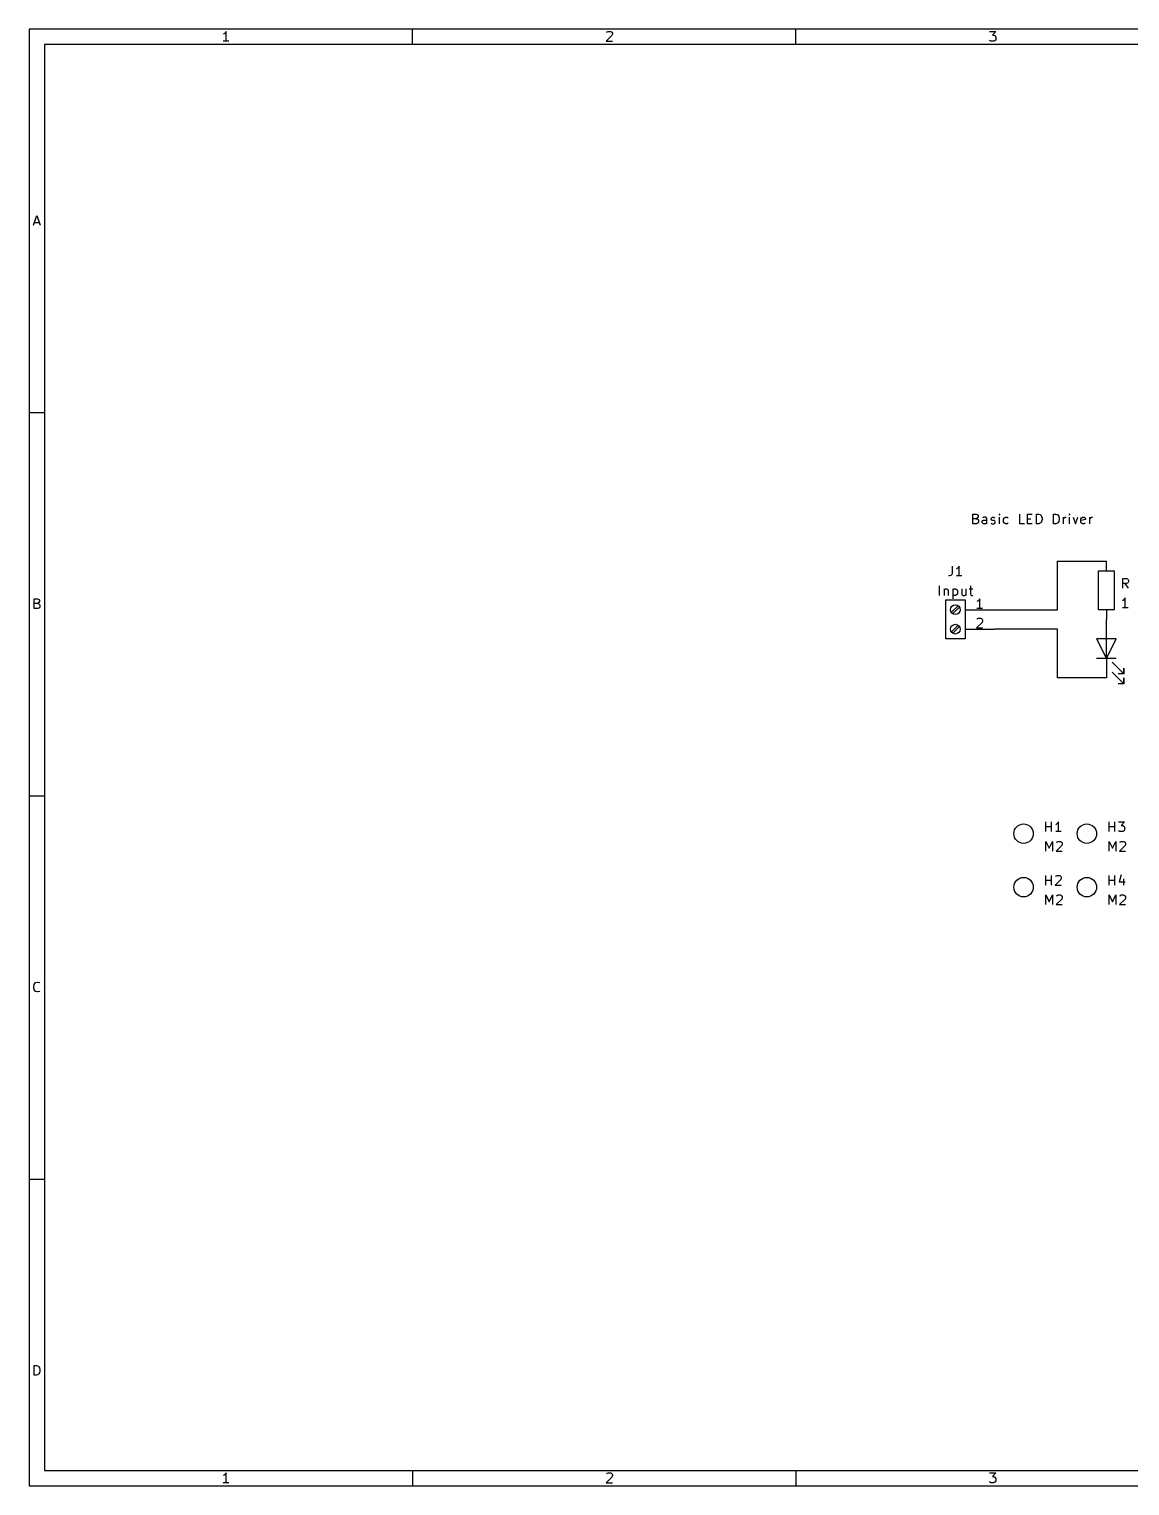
# Model space of a CAD drawing. Extents: x 0.4 to 11.3, y -7.9 to -0.4.
# Drawn here: x 0.39 to 6.05, y -7.87 to -0.39 of the extents above; entities that cross this region are included whole.
import ezdxf

# ---------------------------------------------------------------- set-up
doc = ezdxf.new("R2010")
doc.units = 0
doc.header["$MEASUREMENT"] = 0
for name, color, linetype in [('BLUE3', 171, 'CONTINUOUS'), ('CYAN2', 4, 'CONTINUOUS'), ('GREEN3', 91, 'CONTINUOUS'), ('LYELLOW', 51, 'CONTINUOUS'), ('RED2', 1, 'CONTINUOUS'), ('RED3', 11, 'CONTINUOUS')]:
    doc.layers.add(name, color=color, linetype=linetype)

msp = doc.modelspace()

# ---------------------------------------------------------------- linework, layer by layer
at = {"layer": 'BLUE3', "linetype": 'CONTINUOUS'}
for p, q in [((5.24003, -2.93387), (5.24003, -2.88387)), ((5.24003, -2.88387), (5.2567, -2.88387)), ((5.2567, -2.90767), (5.24003, -2.90767)), ((5.2567, -2.88387), (5.26146, -2.88625)), ((5.26146, -2.9053), (5.2567, -2.90767)), ((5.2567, -2.90767), (5.26384, -2.91006)), ((5.26146, -2.88625), (5.26384, -2.88863)), ((5.26384, -2.90291), (5.26146, -2.9053)), ((5.26384, -2.88863), (5.26622, -2.89339)), ((5.26622, -2.89815), (5.26384, -2.90291)), ((5.26384, -2.91006), (5.26622, -2.91244)), ((5.26622, -2.89339), (5.26622, -2.89815)), ((5.26622, -2.91244), (5.2686, -2.9172)), ((5.2686, -2.9172), (5.2686, -2.92434)), ((5.28765, -2.92196), (5.29003, -2.9172)), ((5.29479, -2.90053), (5.29003, -2.90291)), ((5.29003, -2.9172), (5.29479, -2.91482)), ((5.30431, -2.90053), (5.29479, -2.90053)), ((5.29479, -2.91482), (5.3067, -2.91482)), ((5.30907, -2.90291), (5.30431, -2.90053)), ((5.3067, -2.91482), (5.31146, -2.91244)), ((5.31146, -2.90767), (5.30907, -2.90291)), ((5.31146, -2.93387), (5.31146, -2.90767)), ((5.33289, -2.90767), (5.33527, -2.90291)), ((5.33289, -2.91006), (5.33289, -2.90767)), ((5.33527, -2.91482), (5.33289, -2.91006)), ((5.33527, -2.90291), (5.34003, -2.90053)), ((5.34003, -2.9172), (5.33527, -2.91482)), ((5.34003, -2.90053), (5.34717, -2.90053)), ((5.34717, -2.9172), (5.34003, -2.9172)), ((5.34717, -2.90053), (5.35193, -2.90291)), ((5.35193, -2.91958), (5.34717, -2.9172)), ((5.37574, -2.88387), (5.37336, -2.88625)), ((5.37336, -2.88625), (5.37574, -2.88863)), ((5.37813, -2.88625), (5.37574, -2.88387)), ((5.37574, -2.88387), (5.37574, -2.88863)), ((5.37574, -2.88863), (5.37813, -2.88625)), ((5.37574, -2.93387), (5.37574, -2.90053)), ((5.39717, -2.91006), (5.39955, -2.9053)), ((5.39717, -2.92434), (5.39717, -2.91006)), ((5.39955, -2.9053), (5.40193, -2.90291)), ((5.40193, -2.90291), (5.4067, -2.90053)), ((5.4067, -2.90053), (5.41622, -2.90053)), ((5.41622, -2.90053), (5.42098, -2.90291)), ((5.4805, -2.93387), (5.4805, -2.88387)), ((5.52098, -2.93387), (5.52098, -2.88387)), ((5.52098, -2.88387), (5.54479, -2.88387)), ((5.52098, -2.90767), (5.53765, -2.90767)), ((5.56622, -2.93387), (5.56622, -2.88387)), ((5.56622, -2.88387), (5.57813, -2.88387)), ((5.57813, -2.88387), (5.58527, -2.88625)), ((5.58527, -2.88625), (5.59003, -2.89101)), ((5.59003, -2.89101), (5.59241, -2.89577)), ((5.59241, -2.89577), (5.59479, -2.9053)), ((5.59479, -2.91244), (5.59241, -2.92196)), ((5.59479, -2.9053), (5.59479, -2.91244)), ((5.65431, -2.93387), (5.65431, -2.88387)), ((5.65431, -2.88387), (5.66622, -2.88387)), ((5.66622, -2.88387), (5.67336, -2.88625)), ((5.67336, -2.88625), (5.67813, -2.89101)), ((5.67813, -2.89101), (5.6805, -2.89577)), ((5.6805, -2.89577), (5.68289, -2.9053)), ((5.68289, -2.91244), (5.6805, -2.92196)), ((5.68289, -2.9053), (5.68289, -2.91244)), ((5.70431, -2.93387), (5.70431, -2.90053)), ((5.70431, -2.91006), (5.7067, -2.9053)), ((5.7067, -2.9053), (5.70907, -2.90291)), ((5.70907, -2.90291), (5.71384, -2.90053)), ((5.71384, -2.90053), (5.7186, -2.90053)), ((5.73527, -2.88387), (5.73289, -2.88625)), ((5.73289, -2.88625), (5.73527, -2.88863)), ((5.73765, -2.88625), (5.73527, -2.88387)), ((5.73527, -2.88387), (5.73527, -2.88863)), ((5.73527, -2.88863), (5.73765, -2.88625)), ((5.73527, -2.93387), (5.73527, -2.90053)), ((5.75431, -2.90053), (5.76622, -2.93387)), ((5.76622, -2.93387), (5.77813, -2.90053)), ((5.79479, -2.90767), (5.79717, -2.90291)), ((5.79479, -2.92672), (5.79479, -2.90767)), ((5.8186, -2.91244), (5.79479, -2.9172)), ((5.79717, -2.90291), (5.80193, -2.90053)), ((5.80193, -2.90053), (5.81146, -2.90053)), ((5.81146, -2.90053), (5.81622, -2.90291)), ((5.81622, -2.90291), (5.8186, -2.90767)), ((5.8186, -2.90767), (5.8186, -2.91244)), ((5.84003, -2.93387), (5.84003, -2.90053)), ((5.84003, -2.91006), (5.84241, -2.9053)), ((5.84241, -2.9053), (5.84479, -2.90291)), ((5.84479, -2.90291), (5.84955, -2.90053)), ((5.84955, -2.90053), (5.85431, -2.90053)), ((5.25907, -2.93387), (5.24003, -2.93387)), ((5.26384, -2.93148), (5.25907, -2.93387)), ((5.26622, -2.9291), (5.26384, -2.93148)), ((5.2686, -2.92434), (5.26622, -2.9291)), ((5.28765, -2.92672), (5.28765, -2.92196)), ((5.29003, -2.93148), (5.28765, -2.92672)), ((5.29479, -2.93387), (5.29003, -2.93148)), ((5.3067, -2.93387), (5.29479, -2.93387)), ((5.31146, -2.93148), (5.3067, -2.93387)), ((5.33289, -2.93148), (5.33765, -2.93387)), ((5.33765, -2.93387), (5.34717, -2.93387)), ((5.34717, -2.93387), (5.35193, -2.93148)), ((5.35431, -2.92434), (5.35193, -2.91958)), ((5.35193, -2.93148), (5.35431, -2.92672)), ((5.35431, -2.92672), (5.35431, -2.92434)), ((5.39955, -2.9291), (5.39717, -2.92434)), ((5.40193, -2.93148), (5.39955, -2.9291)), ((5.4067, -2.93387), (5.40193, -2.93148)), ((5.41622, -2.93387), (5.4067, -2.93387)), ((5.42098, -2.93148), (5.41622, -2.93387)), ((5.50431, -2.93387), (5.4805, -2.93387)), ((5.54479, -2.93387), (5.52098, -2.93387)), ((5.57813, -2.93387), (5.56622, -2.93387)), ((5.58527, -2.93148), (5.57813, -2.93387)), ((5.59003, -2.92672), (5.58527, -2.93148)), ((5.59241, -2.92196), (5.59003, -2.92672)), ((5.66622, -2.93387), (5.65431, -2.93387)), ((5.67336, -2.93148), (5.66622, -2.93387)), ((5.67813, -2.92672), (5.67336, -2.93148)), ((5.6805, -2.92196), (5.67813, -2.92672)), ((5.79717, -2.93148), (5.79479, -2.92672)), ((5.80193, -2.93387), (5.79717, -2.93148)), ((5.81146, -2.93387), (5.80193, -2.93387)), ((5.81622, -2.93148), (5.81146, -2.93387))]:
    msp.add_line(p, q, dxfattribs=at)
at = {"layer": 'CYAN2', "linetype": 'CONTINUOUS'}
for p, q in [((5.11904, -3.20195), (5.11428, -3.20195)), ((5.12619, -3.19957), (5.11904, -3.20195)), ((5.13094, -3.19481), (5.12619, -3.19957)), ((5.13333, -3.18767), (5.13094, -3.19481)), ((5.13333, -3.15195), (5.13333, -3.18767)), ((5.15952, -3.16386), (5.15476, -3.16624)), ((5.18333, -3.20195), (5.15476, -3.20195)), ((5.16428, -3.15909), (5.15952, -3.16386)), ((5.16904, -3.15195), (5.16428, -3.15909)), ((5.16904, -3.20195), (5.16904, -3.15195)), ((6.01003, -3.26475), (6.01003, -3.21475)), ((6.01003, -3.21475), (6.02907, -3.21475)), ((6.01003, -3.26475), (6.01003, -3.21475)), ((6.01003, -3.21475), (6.02907, -3.21475)), ((6.02907, -3.21475), (6.03383, -3.21713)), ((6.02907, -3.21475), (6.03383, -3.21713)), ((5.06785, -3.30183), (5.06785, -3.25183)), ((5.09167, -3.2685), (5.09167, -3.30183)), ((5.09167, -3.27326), (5.09405, -3.27088)), ((5.09405, -3.27088), (5.09881, -3.2685)), ((5.09881, -3.2685), (5.10595, -3.2685)), ((5.10595, -3.2685), (5.11071, -3.27088)), ((5.11071, -3.27088), (5.11309, -3.27564)), ((5.11309, -3.27564), (5.11309, -3.30183)), ((5.1369, -3.2685), (5.1369, -3.3185)), ((5.1369, -3.27088), (5.14167, -3.2685)), ((5.14167, -3.2685), (5.15119, -3.2685)), ((5.15119, -3.2685), (5.15595, -3.27088)), ((5.15595, -3.27088), (5.15833, -3.27326)), ((5.15833, -3.27326), (5.16071, -3.27802)), ((5.16071, -3.27802), (5.16071, -3.29231)), ((5.18214, -3.2685), (5.18214, -3.29469)), ((5.20357, -3.2685), (5.20357, -3.30183)), ((5.22024, -3.2685), (5.23928, -3.2685)), ((5.22738, -3.25183), (5.22738, -3.29469)), ((6.02907, -3.24094), (6.01003, -3.24094)), ((6.02907, -3.24094), (6.01003, -3.24094)), ((6.0386, -3.26475), (6.02193, -3.24094)), ((6.0386, -3.26475), (6.02193, -3.24094)), ((6.03383, -3.23856), (6.02907, -3.24094)), ((6.03383, -3.23856), (6.02907, -3.24094)), ((6.03383, -3.21713), (6.03622, -3.21951)), ((6.03383, -3.21713), (6.03622, -3.21951)), ((6.03622, -3.23618), (6.03383, -3.23856)), ((6.03622, -3.23618), (6.03383, -3.23856)), ((6.03622, -3.21951), (6.0386, -3.22428)), ((6.03622, -3.21951), (6.0386, -3.22428)), ((6.0386, -3.23142), (6.03622, -3.23618)), ((6.0386, -3.23142), (6.03622, -3.23618)), ((6.0386, -3.22428), (6.0386, -3.23142)), ((6.0386, -3.22428), (6.0386, -3.23142)), ((5.14167, -3.30183), (5.1369, -3.29945)), ((5.15119, -3.30183), (5.14167, -3.30183)), ((5.15595, -3.29945), (5.15119, -3.30183)), ((5.15833, -3.29707), (5.15595, -3.29945)), ((5.16071, -3.29231), (5.15833, -3.29707)), ((5.18214, -3.29469), (5.18452, -3.29945)), ((5.18452, -3.29945), (5.18928, -3.30183)), ((5.18928, -3.30183), (5.19643, -3.30183)), ((5.19643, -3.30183), (5.20119, -3.29945)), ((5.20119, -3.29945), (5.20357, -3.29707)), ((5.22738, -3.29469), (5.22976, -3.29945)), ((5.22976, -3.29945), (5.23452, -3.30183)), ((5.23452, -3.30183), (5.23928, -3.30183)), ((6.01241, -3.32654), (6.00765, -3.32891)), ((6.01241, -3.32654), (6.00765, -3.32891)), ((6.03622, -3.36463), (6.00765, -3.36463)), ((6.03622, -3.36463), (6.00765, -3.36463)), ((6.01717, -3.32177), (6.01241, -3.32654)), ((6.01717, -3.32177), (6.01241, -3.32654)), ((6.02193, -3.31463), (6.01717, -3.32177)), ((6.02193, -3.31463), (6.01717, -3.32177)), ((6.02193, -3.36463), (6.02193, -3.31463)), ((6.02193, -3.36463), (6.02193, -3.31463)), ((5.61503, -4.51475), (5.61503, -4.46475)), ((5.6436, -4.51475), (5.6436, -4.46475)), ((5.66979, -4.47666), (5.66503, -4.47904)), ((5.67455, -4.47189), (5.66979, -4.47666)), ((5.67931, -4.46475), (5.67455, -4.47189)), ((5.67931, -4.51475), (5.67931, -4.46475)), ((5.94003, -4.51475), (5.94003, -4.46475)), ((5.9686, -4.51475), (5.9686, -4.46475)), ((5.98765, -4.46475), (6.0186, -4.46475)), ((6.0186, -4.46475), (6.00193, -4.4838)), ((6.00193, -4.4838), (6.00907, -4.4838)), ((6.00907, -4.4838), (6.01384, -4.48618)), ((6.01384, -4.48618), (6.01622, -4.48856)), ((5.61503, -4.48856), (5.6436, -4.48856)), ((5.6936, -4.51475), (5.66503, -4.51475)), ((5.94003, -4.48856), (5.9686, -4.48856)), ((5.99003, -4.51237), (5.98765, -4.50999)), ((5.99479, -4.51475), (5.99003, -4.51237)), ((6.00907, -4.51475), (5.99479, -4.51475)), ((6.01384, -4.51237), (6.00907, -4.51475)), ((6.01622, -4.50999), (6.01384, -4.51237)), ((6.01622, -4.48856), (6.0186, -4.49332)), ((6.0186, -4.50523), (6.01622, -4.50999)), ((6.0186, -4.49332), (6.0186, -4.50523)), ((5.61503, -4.61463), (5.61503, -4.56463)), ((5.61503, -4.56463), (5.6317, -4.60034)), ((5.6317, -4.60034), (5.64836, -4.56463)), ((5.64836, -4.56463), (5.64836, -4.61463)), ((5.69598, -4.58606), (5.66741, -4.61463)), ((5.66741, -4.61463), (5.69836, -4.61463)), ((5.66979, -4.56939), (5.67217, -4.56701)), ((5.67217, -4.56701), (5.67693, -4.56463)), ((5.67693, -4.56463), (5.68884, -4.56463)), ((5.68884, -4.56463), (5.6936, -4.56701)), ((5.6936, -4.56701), (5.69598, -4.56939)), ((5.69598, -4.56939), (5.69836, -4.57415)), ((5.69836, -4.57891), (5.69598, -4.58606)), ((5.69836, -4.57415), (5.69836, -4.57891)), ((5.94003, -4.61463), (5.94003, -4.56463)), ((5.94003, -4.56463), (5.9567, -4.60034)), ((5.9567, -4.60034), (5.97336, -4.56463)), ((5.97336, -4.56463), (5.97336, -4.61463)), ((6.02098, -4.58606), (5.99241, -4.61463)), ((5.99241, -4.61463), (6.02336, -4.61463)), ((5.99479, -4.56939), (5.99717, -4.56701)), ((5.99717, -4.56701), (6.00193, -4.56463)), ((6.00193, -4.56463), (6.01384, -4.56463)), ((6.01384, -4.56463), (6.0186, -4.56701)), ((6.0186, -4.56701), (6.02098, -4.56939)), ((6.02098, -4.56939), (6.02336, -4.57415)), ((6.02336, -4.57891), (6.02098, -4.58606)), ((6.02336, -4.57415), (6.02336, -4.57891)), ((5.61503, -4.78975), (5.61503, -4.73975)), ((5.61503, -4.76356), (5.6436, -4.76356)), ((5.6436, -4.78975), (5.6436, -4.73975)), ((5.69122, -4.76118), (5.66265, -4.78975)), ((5.66503, -4.74451), (5.66741, -4.74213)), ((5.66741, -4.74213), (5.67217, -4.73975)), ((5.67217, -4.73975), (5.68407, -4.73975)), ((5.68407, -4.73975), (5.68884, -4.74213)), ((5.68884, -4.74213), (5.69122, -4.74451)), ((5.69122, -4.74451), (5.6936, -4.74928)), ((5.6936, -4.75404), (5.69122, -4.76118)), ((5.6936, -4.74928), (5.6936, -4.75404)), ((5.94003, -4.78975), (5.94003, -4.73975)), ((5.94003, -4.76356), (5.9686, -4.76356)), ((5.9686, -4.78975), (5.9686, -4.73975)), ((6.00193, -4.73737), (5.99003, -4.77308)), ((5.99003, -4.77308), (6.02098, -4.77308)), ((6.01384, -4.75642), (6.01384, -4.78975)), ((5.61503, -4.88963), (5.61503, -4.83963)), ((5.61503, -4.83963), (5.6317, -4.87534)), ((5.6317, -4.87534), (5.64836, -4.83963)), ((5.64836, -4.83963), (5.64836, -4.88963)), ((5.66265, -4.78975), (5.6936, -4.78975)), ((5.69598, -4.86106), (5.66741, -4.88963)), ((5.66979, -4.84439), (5.67217, -4.84201)), ((5.67217, -4.84201), (5.67693, -4.83963)), ((5.67693, -4.83963), (5.68884, -4.83963)), ((5.68884, -4.83963), (5.6936, -4.84201)), ((5.6936, -4.84201), (5.69598, -4.84439)), ((5.69598, -4.84439), (5.69836, -4.84915)), ((5.69836, -4.85391), (5.69598, -4.86106)), ((5.69836, -4.84915), (5.69836, -4.85391)), ((5.94003, -4.88963), (5.94003, -4.83963)), ((5.94003, -4.83963), (5.9567, -4.87534)), ((5.9567, -4.87534), (5.97336, -4.83963)), ((5.97336, -4.83963), (5.97336, -4.88963)), ((6.02098, -4.86106), (5.99241, -4.88963)), ((5.99479, -4.84439), (5.99717, -4.84201)), ((5.99717, -4.84201), (6.00193, -4.83963)), ((6.00193, -4.83963), (6.01384, -4.83963)), ((6.01384, -4.83963), (6.0186, -4.84201)), ((6.0186, -4.84201), (6.02098, -4.84439)), ((6.02098, -4.84439), (6.02336, -4.84915)), ((6.02336, -4.85391), (6.02098, -4.86106)), ((6.02336, -4.84915), (6.02336, -4.85391)), ((5.66741, -4.88963), (5.69836, -4.88963)), ((5.99241, -4.88963), (6.02336, -4.88963))]:
    msp.add_line(p, q, dxfattribs=at)
at = {"layer": 'GREEN3', "linetype": 'CONTINUOUS'}
for p, q in [((5.675, -3.375), (5.675, -3.125)), ((5.675, -3.125), (5.925, -3.125)), ((5.35, -3.375), (5.675, -3.375)), ((5.675, -3.475), (5.35, -3.475)), ((5.675, -3.725), (5.675, -3.475)), ((5.925, -3.725), (5.675, -3.725))]:
    msp.add_line(p, q, dxfattribs=at)
at = {"layer": 'LYELLOW', "linetype": 'CONTINUOUS'}
for p, q in [((5.1, -3.525), (5.1, -3.325)), ((5.1, -3.325), (5.2, -3.325)), ((5.2, -3.325), (5.2, -3.525)), ((5.2, -3.525), (5.1, -3.525))]:
    msp.add_line(p, q, dxfattribs=at)
at = {"layer": 'RED2', "linetype": 'CONTINUOUS'}
for p, q in [((0.393701, -0.393701), (0.393701, -7.8743)), ((11.2993, -0.393701), (0.393701, -0.393701)), ((1.39553, -0.417228), (1.39065, -0.419665)), ((1.4004, -0.412354), (1.39553, -0.417228)), ((1.40528, -0.405039), (1.4004, -0.412354)), ((1.40528, -0.45622), (1.40528, -0.405039)), ((2.3622, -0.472441), (2.3622, -0.393701)), ((3.38596, -0.426976), (3.35672, -0.45622)), ((3.35916, -0.409917), (3.36159, -0.40748)), ((3.36159, -0.40748), (3.36647, -0.405039)), ((3.36647, -0.405039), (3.37865, -0.405039)), ((3.37865, -0.405039), (3.38353, -0.40748)), ((3.38353, -0.40748), (3.38596, -0.409917)), ((3.38596, -0.409917), (3.3884, -0.414791)), ((3.3884, -0.419665), (3.38596, -0.426976)), ((3.3884, -0.414791), (3.3884, -0.419665)), ((4.33071, -0.472441), (4.33071, -0.393701)), ((5.32522, -0.405039), (5.35691, -0.405039)), ((5.35691, -0.405039), (5.33985, -0.424539)), ((5.33985, -0.424539), (5.34716, -0.424539)), ((5.34716, -0.424539), (5.35203, -0.426976)), ((5.35203, -0.426976), (5.35447, -0.429413)), ((5.35447, -0.429413), (5.35691, -0.434287)), ((5.35691, -0.446472), (5.35447, -0.451346)), ((5.35691, -0.434287), (5.35691, -0.446472)), ((0.472441, -0.472441), (0.472441, -7.79556)), ((11.2206, -0.472441), (0.472441, -0.472441)), ((1.4199, -0.45622), (1.39065, -0.45622)), ((3.35672, -0.45622), (3.3884, -0.45622)), ((5.32766, -0.453783), (5.32522, -0.451346)), ((5.33254, -0.45622), (5.32766, -0.453783)), ((5.34716, -0.45622), (5.33254, -0.45622)), ((5.35203, -0.453783), (5.34716, -0.45622)), ((5.35447, -0.451346), (5.35203, -0.453783)), ((0.416008, -1.4011), (0.433071, -1.34992)), ((0.420882, -1.38648), (0.445256, -1.38648)), ((0.433071, -1.34992), (0.45013, -1.4011)), ((0.393701, -2.3622), (0.472441, -2.3622)), ((5.925, -3.175), (5.925, -3.125)), ((5.925, -3.175), (5.925, -3.125)), ((5.885, -3.375), (5.885, -3.175)), ((5.885, -3.175), (5.965, -3.175)), ((5.965, -3.175), (5.965, -3.375)), ((0.419665, -3.36961), (0.419665, -3.31843)), ((0.419665, -3.31843), (0.436724, -3.31843)), ((0.436724, -3.3428), (0.419665, -3.3428)), ((0.436724, -3.31843), (0.441598, -3.32087)), ((0.441598, -3.34036), (0.436724, -3.3428)), ((0.436724, -3.3428), (0.444035, -3.34524)), ((0.441598, -3.32087), (0.444035, -3.3233)), ((0.444035, -3.33793), (0.441598, -3.34036)), ((0.444035, -3.3233), (0.446472, -3.32818)), ((0.446472, -3.33305), (0.444035, -3.33793)), ((0.444035, -3.34524), (0.446472, -3.34767)), ((0.446472, -3.36473), (0.444035, -3.36717)), ((0.446472, -3.32818), (0.446472, -3.33305)), ((0.446472, -3.34767), (0.448909, -3.35255)), ((0.448909, -3.35986), (0.446472, -3.36473)), ((0.448909, -3.35255), (0.448909, -3.35986)), ((5.1, -3.525), (5.1, -3.325)), ((5.1, -3.325), (5.2, -3.325)), ((5.1, -3.525), (5.1, -3.325)), ((5.1, -3.325), (5.2, -3.325)), ((5.164, -3.355), (5.13, -3.388)), ((5.171, -3.362), (5.137, -3.395)), ((5.2, -3.325), (5.2, -3.525)), ((5.2, -3.325), (5.2, -3.525)), ((0.439161, -3.36961), (0.419665, -3.36961)), ((0.444035, -3.36717), (0.439161, -3.36961)), ((5.2, -3.375), (5.35, -3.375)), ((5.965, -3.375), (5.885, -3.375)), ((5.925, -3.375), (5.925, -3.425)), ((5.925, -3.375), (5.925, -3.425)), ((5.925, -3.525), (5.925, -3.425)), ((5.925, -3.525), (5.925, -3.425)), ((5.164, -3.455), (5.13, -3.488)), ((5.171, -3.462), (5.137, -3.495)), ((5.2, -3.475), (5.35, -3.475)), ((5.2, -3.525), (5.1, -3.525)), ((5.2, -3.525), (5.1, -3.525)), ((5.975, -3.525), (5.875, -3.525)), ((5.875, -3.525), (5.925, -3.625)), ((5.925, -3.625), (5.925, -3.525)), ((5.925, -3.625), (5.975, -3.525)), ((5.975, -3.625), (5.875, -3.625)), ((5.925, -3.625), (5.925, -3.725)), ((5.925, -3.625), (5.925, -3.725)), ((5.955, -3.645), (6.015, -3.705)), ((5.955, -3.695), (6.015, -3.755)), ((6.015, -3.705), (5.985, -3.705)), ((6.015, -3.705), (6.015, -3.675)), ((6.015, -3.675), (6.015, -3.705)), ((6.015, -3.755), (6.015, -3.725)), ((6.015, -3.725), (6.015, -3.755)), ((6.015, -3.755), (5.985, -3.755)), ((0.393701, -4.33071), (0.472441, -4.33071)), ((0.417228, -5.30887), (0.419665, -5.29912)), ((0.417228, -5.31618), (0.417228, -5.30887)), ((0.419665, -5.29912), (0.422102, -5.29424)), ((0.422102, -5.29424), (0.426976, -5.28937)), ((0.426976, -5.28937), (0.434287, -5.28693)), ((0.434287, -5.28693), (0.439161, -5.28693)), ((0.439161, -5.28693), (0.446472, -5.28937)), ((0.446472, -5.28937), (0.448909, -5.29181)), ((0.419665, -5.32593), (0.417228, -5.31618)), ((0.422102, -5.3308), (0.419665, -5.32593)), ((0.426976, -5.33567), (0.422102, -5.3308)), ((0.434287, -5.33811), (0.426976, -5.33567)), ((0.439161, -5.33811), (0.434287, -5.33811)), ((0.446472, -5.33567), (0.439161, -5.33811)), ((0.448909, -5.33324), (0.446472, -5.33567)), ((0.393701, -6.29921), (0.472441, -6.29921)), ((0.419665, -7.30661), (0.419665, -7.25543)), ((0.419665, -7.25543), (0.43185, -7.25543)), ((0.43185, -7.25543), (0.439161, -7.25787)), ((0.43185, -7.30661), (0.419665, -7.30661)), ((0.439161, -7.30418), (0.43185, -7.30661)), ((0.439161, -7.25787), (0.444035, -7.26275)), ((0.444035, -7.2993), (0.439161, -7.30418)), ((0.444035, -7.26275), (0.446472, -7.26762)), ((0.446472, -7.29443), (0.444035, -7.2993)), ((0.446472, -7.26762), (0.448909, -7.27737)), ((0.448909, -7.28468), (0.446472, -7.29443)), ((0.448909, -7.27737), (0.448909, -7.28468)), ((0.472441, -7.79556), (11.2206, -7.79556)), ((1.39553, -7.81909), (1.39065, -7.82152)), ((1.4004, -7.81421), (1.39553, -7.81909)), ((1.40528, -7.8069), (1.4004, -7.81421)), ((1.40528, -7.85808), (1.40528, -7.8069)), ((2.3622, -7.79556), (2.3622, -7.8743)), ((3.38596, -7.82883), (3.35672, -7.85808)), ((3.35916, -7.81178), (3.36159, -7.80934)), ((3.36159, -7.80934), (3.36647, -7.8069)), ((3.36647, -7.8069), (3.37865, -7.8069)), ((3.37865, -7.8069), (3.38353, -7.80934)), ((3.38353, -7.80934), (3.38596, -7.81178)), ((3.38596, -7.81178), (3.3884, -7.81665)), ((3.3884, -7.82152), (3.38596, -7.82883)), ((3.3884, -7.81665), (3.3884, -7.82152)), ((4.33071, -7.79556), (4.33071, -7.8743)), ((5.32522, -7.8069), (5.35691, -7.8069)), ((5.32766, -7.85564), (5.32522, -7.8532)), ((5.35691, -7.8069), (5.33985, -7.8264)), ((5.33985, -7.8264), (5.34716, -7.8264)), ((5.34716, -7.8264), (5.35203, -7.82883)), ((5.35203, -7.82883), (5.35447, -7.83127)), ((5.35447, -7.8532), (5.35203, -7.85564)), ((5.35447, -7.83127), (5.35691, -7.83615)), ((5.35691, -7.84833), (5.35447, -7.8532)), ((5.35691, -7.83615), (5.35691, -7.84833)), ((0.393701, -7.8743), (11.2993, -7.8743)), ((1.4199, -7.85808), (1.39065, -7.85808)), ((3.35672, -7.85808), (3.3884, -7.85808)), ((5.33254, -7.85808), (5.32766, -7.85564)), ((5.34716, -7.85808), (5.33254, -7.85808)), ((5.35203, -7.85564), (5.34716, -7.85808))]:
    msp.add_line(p, q, dxfattribs=at)
at = {"layer": 'RED2'}
for centre, radius in [((5.15, -3.375), 0.025), ((5.15, -3.475), 0.025), ((5.5, -4.525), 0.05), ((5.825, -4.525), 0.05), ((5.5, -4.8), 0.05), ((5.825, -4.8), 0.05)]:
    msp.add_circle(centre, radius, dxfattribs=at)
at = {"layer": 'RED3', "linetype": 'CONTINUOUS'}
for p, q in [((5.26547, -3.33052), (5.26071, -3.3329)), ((5.27024, -3.32576), (5.26547, -3.33052)), ((5.275, -3.31862), (5.27024, -3.32576)), ((5.275, -3.36862), (5.275, -3.31862)), ((5.2869, -3.44005), (5.25833, -3.46862)), ((5.28928, -3.36862), (5.26071, -3.36862)), ((5.26071, -3.42338), (5.26309, -3.421)), ((5.26309, -3.421), (5.26785, -3.41862)), ((5.26785, -3.41862), (5.27976, -3.41862)), ((5.27976, -3.41862), (5.28452, -3.421)), ((5.28452, -3.421), (5.2869, -3.42338)), ((5.2869, -3.42338), (5.28928, -3.42814)), ((5.28928, -3.4329), (5.2869, -3.44005)), ((5.28928, -3.42814), (5.28928, -3.4329)), ((5.25833, -3.46862), (5.28928, -3.46862))]:
    msp.add_line(p, q, dxfattribs=at)

doc.saveas('drawing.dxf')
